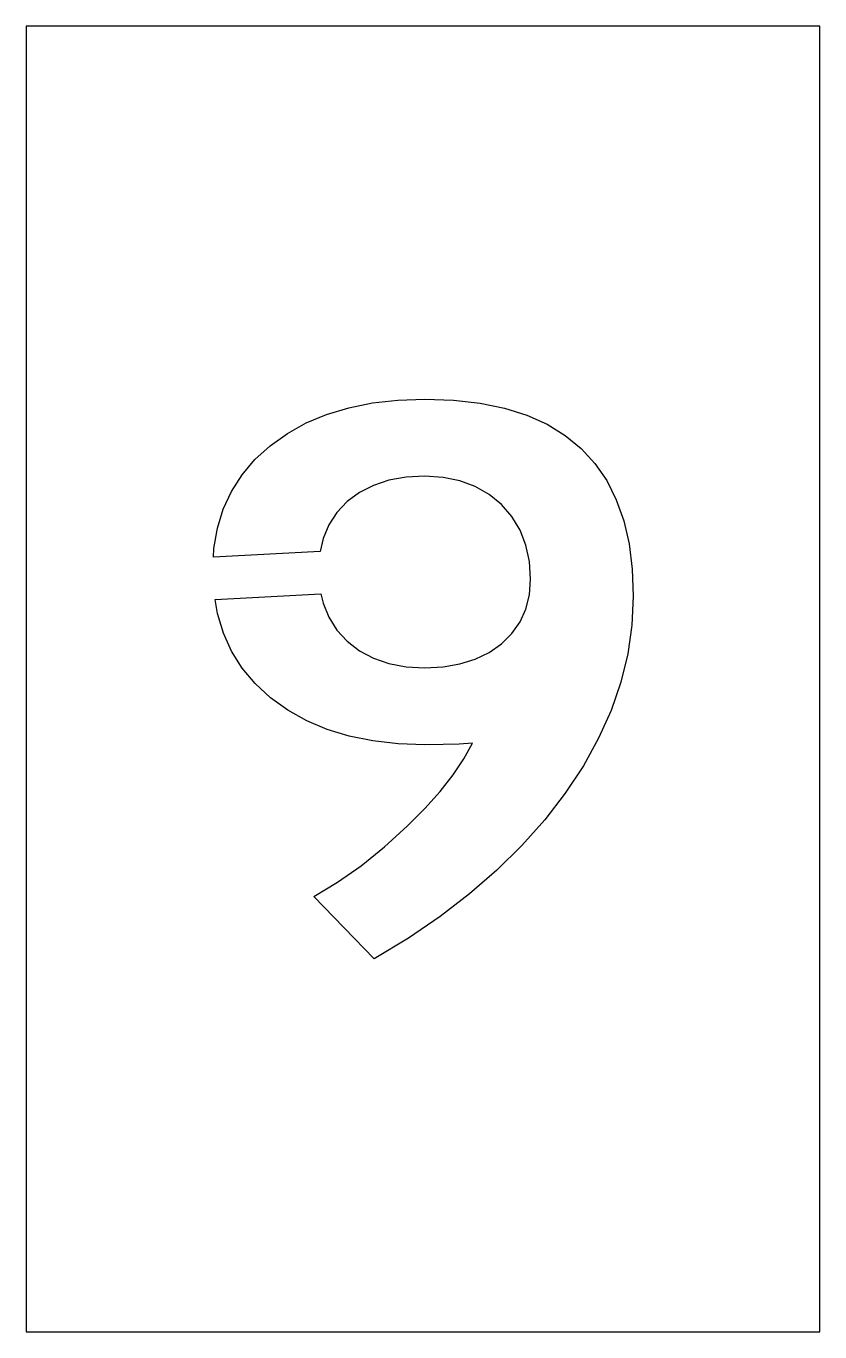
# Model space of a CAD drawing. Header units: inches. Extents: x 0 to 4.25, y 0 to 7.
import ezdxf

# ---------------------------------------------------------------- set-up
doc = ezdxf.new("R2010")
doc.units = ezdxf.units.IN
doc.header["$MEASUREMENT"] = 0
doc.layers.add('CUT', color=1, linetype='Continuous')

msp = doc.modelspace()

# ---------------------------------------------------------------- linework, layer by layer
at = {"layer": 'CUT'}
for points in [[(0, 0), (4.2532, 0), (4.2532, 7), (0, 7)], [(3.1864, 3.4827), (3.1344, 3.3318), (3.0675, 3.1824), (2.9858, 3.0344), (2.8892, 2.8879), (2.7791, 2.7448), (2.657, 2.6071), (2.5229, 2.4749), (2.3766, 2.348), (2.2184, 2.2266), (2.0481, 2.1106), (1.8657, 2), (1.5421, 2.3333), (1.669, 2.4101), (1.7949, 2.4989), (1.9198, 2.5996), (2.0437, 2.7124), (2.1366, 2.8061), (2.2178, 2.8974), (2.2874, 2.9862), (2.3453, 3.0725), (2.3916, 3.1563), (2.3201, 3.1514), (2.2352, 3.1485), (2.1367, 3.1475), (1.993, 3.1526), (1.8579, 3.1681), (1.7312, 3.1938), (1.613, 3.2298), (1.5033, 3.2762), (1.4021, 3.3328), (1.3095, 3.3997), (1.2274, 3.4754), (1.1579, 3.5584), (1.1011, 3.6487), (1.0568, 3.7462), (1.0253, 3.8511), (1.0125, 3.9268), (1.58, 3.9568), (1.5909, 3.907), (1.6217, 3.8309), (1.6647, 3.7626), (1.7201, 3.7021), (1.7859, 3.6511), (1.8605, 3.6114), (1.9439, 3.5831), (2.0359, 3.5661), (2.1367, 3.5605), (2.2347, 3.5656), (2.3248, 3.581), (2.4069, 3.6067), (2.4811, 3.6426), (2.5473, 3.6888), (2.6034, 3.7437), (2.647, 3.8058), (2.6782, 3.8752), (2.6968, 3.9517), (2.7031, 4.0354), (2.6968, 4.1307), (2.6782, 4.2183), (2.647, 4.2982), (2.6034, 4.3705), (2.5473, 4.4351), (2.4811, 4.4898), (2.4069, 4.5323), (2.3248, 4.5627), (2.2347, 4.5809), (2.1367, 4.587), (2.0359, 4.5816), (1.9439, 4.5653), (1.8605, 4.5382), (1.7859, 4.5002), (1.7201, 4.4513), (1.6647, 4.3932), (1.6217, 4.3272), (1.5909, 4.2535), (1.5752, 4.184), (1.0038, 4.1538), (1.0063, 4.1988), (1.0251, 4.3081), (1.0565, 4.4105), (1.1004, 4.5059), (1.1569, 4.5945), (1.2259, 4.6761), (1.3074, 4.7507), (1.3997, 4.8169), (1.5006, 4.8728), (1.6103, 4.9186), (1.7288, 4.9542), (1.856, 4.9797), (1.992, 4.9949), (2.1367, 5), (2.2905, 4.9946), (2.4329, 4.9784), (2.564, 4.9515), (2.6836, 4.9138), (2.7918, 4.8653), (2.8887, 4.806), (2.9741, 4.736), (3.0482, 4.6552), (3.1108, 4.5636), (3.1621, 4.4612), (3.202, 4.3481), (3.2305, 4.2241), (3.2475, 4.0894), (3.2532, 3.944), (3.2458, 3.7888), (3.2235, 3.635)]]:
    msp.add_lwpolyline(points, close=True, dxfattribs=at)

doc.saveas('drawing.dxf')
